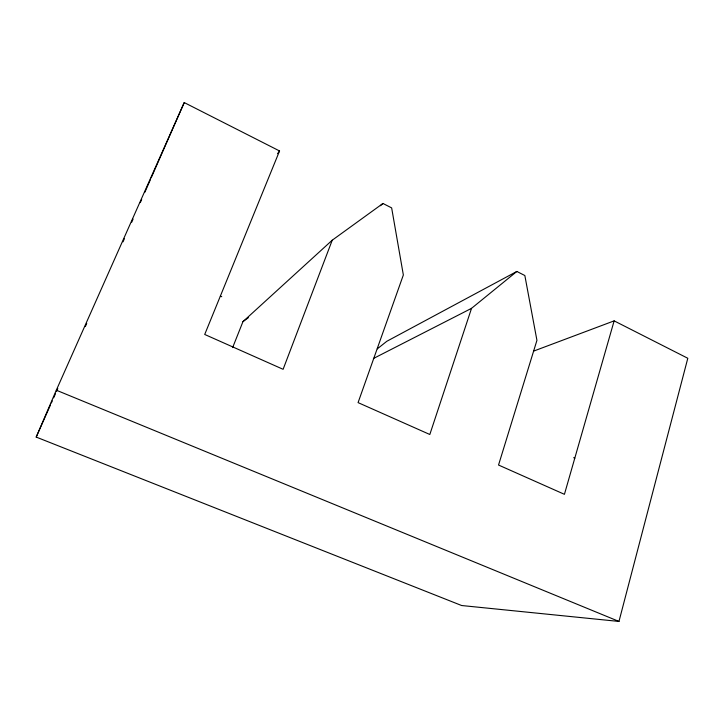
<?xml version="1.0" encoding="UTF-8"?>
<svg xmlns="http://www.w3.org/2000/svg" width="724" height="724" viewBox="0 0 724 724"><rect width="100%" height="100%" fill="white"/><g stroke="black" fill="none" stroke-linecap="round" stroke-linejoin="round"><path stroke-width="1.09" d="M614.142 320.868L564.43 494.32L498.537 465.034L536.937 340.343L524.846 275.527L516.836 271.455L471.532 308.343L429.821 434.491L358.072 402.616L403.349 274.984L391.648 207.888L382.951 203.471L332.235 240.196L283.111 369.303L204.711 334.461L279.545 150.963L184.231 102.564L56.309 390.2L36.2 437.079L461.65 605.526L618.966 621.436L687.8 358.271L614.142 320.868L533.751 351.059M232.63 347.601L242.965 321.628L332.235 240.196M131.723 222.214L133.08 219.119M140.32 202.611L141.678 199.516M144.845 192.303L150.284 179.923M151.189 177.86L184.231 102.564M36.2 437.079L50.436 405.06M51.359 402.997L52.273 400.924M53.648 397.829L55.486 393.693M56.409 391.63L57.784 388.526M85.341 326.551L86.717 323.447M122.999 241.843L124.374 238.739M277.563 153.696L279.545 150.963M380.426 205.716L382.951 203.471M377.276 348.877L386.824 341.285L516.836 271.455M242.965 321.628L248.368 317.673M373.403 358.516L471.532 308.343M56.309 390.2L618.966 621.436M220.368 296.08L221.743 296.704M573.679 457.686L574.784 458.202"/></g></svg>
